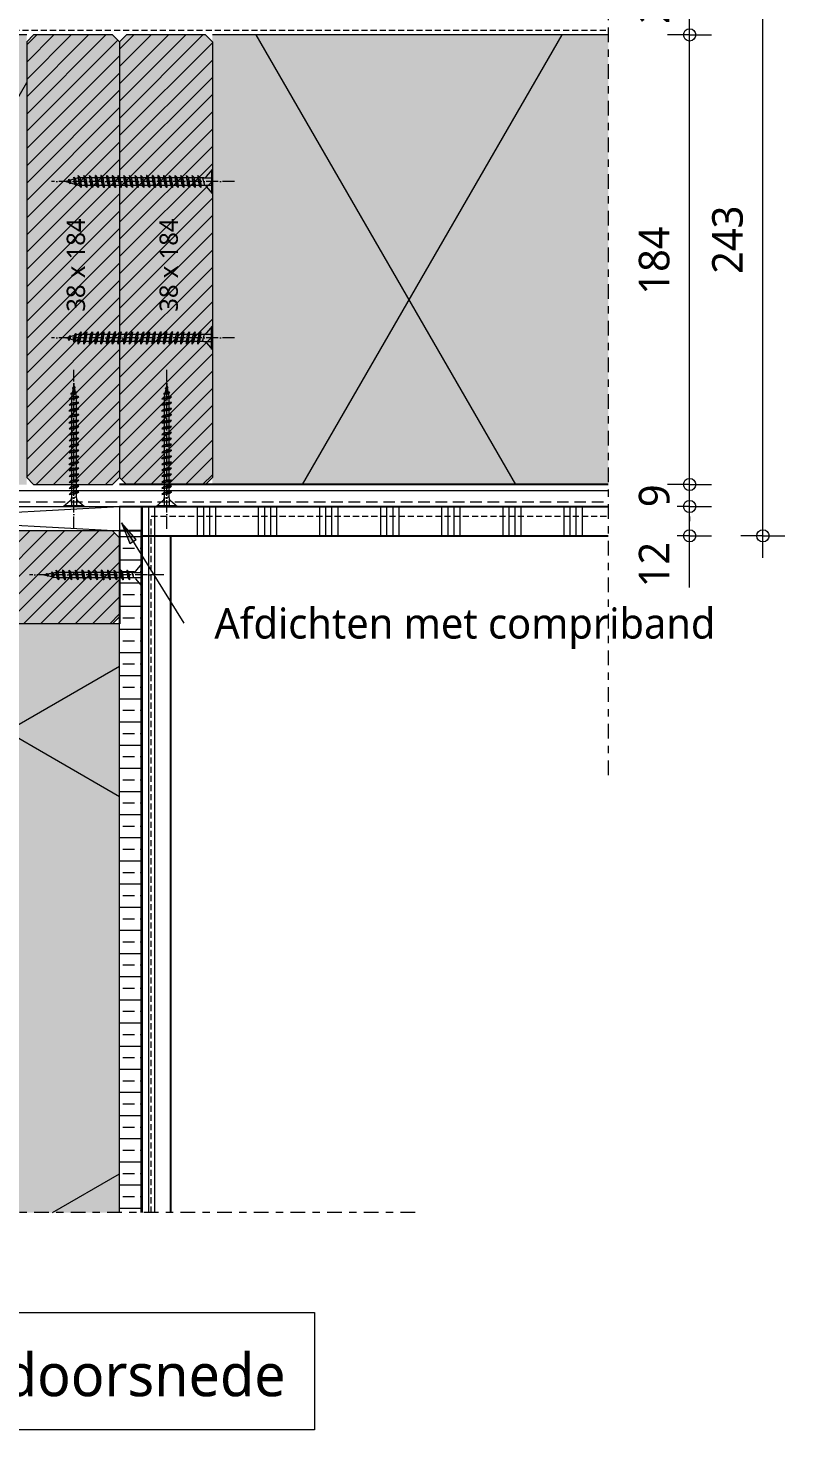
# Model space of a CAD drawing. Header units: millimetres. Extents: x 2927 to 18500, y -7154 to 6447.
# Drawn here: x 18191 to 18500, y -1901 to -1327 of the extents above; entities that cross this region are included whole.
import ezdxf

# ---------------------------------------------------------------- set-up
doc = ezdxf.new("R2010")
doc.units = ezdxf.units.MM
for name, pattern in [('MV_center', [15, 6, -3, 3, -3]), ('MV_hartlijn_staal', [6.6, 5, -0.8, 0, -0.8]), ('MV_hidden', [3.75, 2.5, -1.25])]:
    doc.linetypes.add(name, pattern=pattern)
for name, color, linetype, lineweight in [('A-ANNO-DIMS', 211, 'Continuous', 13), ('A-ANNO-DIMS-5', 211, 'Continuous', 13), ('A-ANNO-NOTE', 131, 'Continuous', 18), ('A-DETL', 90, 'Continuous', 13), ('A-DETL-GENF', 92, 'Continuous', 18), ('A-DETL-MEDM', 33, 'Continuous', 18), ('G-ANNO-TEXT', 231, 'Continuous', 13)]:
    doc.layers.add(name, color=color, linetype=linetype, lineweight=lineweight)
doc.styles.add('Segoe UI', font='segoeui.ttf', dxfattribs={"height": 7.5})
doc.styles.add('Segoe UI_3', font='segoeui.ttf', dxfattribs={"height": 12.5})
doc.styles.add('Segoe UI_4', font='segoeui.ttf', dxfattribs={"height": 17.5})
doc.dimstyles.new('2_5_mm', dxfattribs={"dimscale": 304.8, "dimtxt": 13.092049, "dimasz": 0.016404, "dimexe": 0.029528, "dimexo": 0.0625, "dimgap": 0.014764, "dimtad": 1, "dimdec": 0, "dimzin": 0, "dimdsep": 46, "dimtxsty": 'Segoe UI_3', "dimblk1": 'DOTBLANK', "dimblk2": 'DOTBLANK', "dimsah": 1, "dimcen": 0.09, "dimdle": 0.029528, "dimazin": 0, "dimtfac": 1, "dimtdec": 4, "dimtix": 1, "dimtmove": 0, "dimatfit": 3, "dimfxl": 0.029528, "dimfxlon": 1, "dimtvp": 1, "dimtfill": 1, "dimtolj": 1, "dimtzin": 0, "dimarcsym": 2})
doc.dimstyles.new('2_5_mm_2', dxfattribs={"dimscale": 304.8, "dimtxt": 13.092049, "dimasz": 0.016404, "dimexe": 0.029528, "dimexo": 0.0625, "dimgap": 0.014764, "dimtad": 1, "dimdec": 0, "dimzin": 0, "dimdsep": 46, "dimtxsty": 'Segoe UI_3', "dimblk1": 'DOTBLANK', "dimblk2": 'DOTBLANK', "dimsah": 1, "dimcen": 0.09, "dimdle": 0.029528, "dimazin": 0, "dimtfac": 1, "dimtdec": 4, "dimtix": 1, "dimtmove": 1, "dimatfit": 3, "dimfxl": 0.029528, "dimfxlon": 1, "dimtvp": 1, "dimtfill": 1, "dimtolj": 1, "dimtzin": 0, "dimarcsym": 2})
pattern_1 = [(90, (10, 0), (-25, 1e-15), []), (90, (12.5, 0), (-25, 1e-15), []), (90, (15, 0), (-25, 1e-15), []), (90, (17.5, 0), (-25, 1e-15), [])]
pattern_2 = [(60, (-2126.39, 181.76), (-155.885, 90), []), (120, (-2126.39, 181.76), (-155.885, -90), [])]
pattern_3 = [(0, (0, 0), (0, 9.476), []), (0, (0, 4.738), (0, 9.476), [4.738, -2.369])]

# ---------------------------------------------------------------- blocks, each defined once
blk = doc.blocks.new('42_isolatie - Type 1-V300-Details Domera')
at = {"layer": 'A-DETL-GENF'}
h = blk.add_hatch(color=256, dxfattribs=at)
h.paths.add_polyline_path([(355.28, 0.8), (355.28, 184.8), (193.28, 184.8), (193.28, 0.8), (344.63, 0.8)])
h.paths.add_polyline_path([(117.28, 0.8), (117.28, 184.8), (9.28, 184.8), (9.28, 0.8), (69.33, 0.8)])
at = {"layer": 'A-DETL-GENF', "lineweight": 13}
h = blk.add_hatch(dxfattribs=at)
h.set_pattern_fill('FP_24', color=256, style=0, pattern_type=2)
h.set_pattern_definition(pattern_2)
h.paths.add_polyline_path([(355.28, 0.8), (355.28, 184.8), (193.28, 184.8), (193.28, 0.8), (344.63, 0.8)])
h.paths.add_polyline_path([(117.28, 0.8), (117.28, 184.8), (9.28, 184.8), (9.28, 0.8), (69.33, 0.8)])
at = {"layer": 'A-DETL-GENF'}
for p, q in [((117.28, 184.8), (9.28, 184.8)), ((117.28, 184.8), (9.28, 184.8)), ((355.28, 184.8), (193.28, 184.8)), ((355.28, 184.8), (193.28, 184.8)), ((344.63, 0.8), (355.28, 0.8))]:
    blk.add_line(p, q, dxfattribs=at)
blk = doc.blocks.new('00 hout-rechthoekig - SLS 38x184-V301-Details Domera')
at = {"layer": 'A-DETL-GENF'}
blk.add_hatch(color=256, dxfattribs=at).paths.add_polyline_path([(98.05, -38), (181.17, -38), (184, -35.17), (184, -2.83), (181.17, 0), (2.83, 0), (0, -2.83), (0, -35.17), (2.83, -38)])
at = {"layer": 'A-DETL-MEDM', "lineweight": 13}
h = blk.add_hatch(dxfattribs=at)
h.set_pattern_fill('FP_358', color=256, style=0, pattern_type=2)
h.set_pattern_definition([(45, (-18044.093, 1532.764), (-3.5355339, 3.5355339), [])])
h.paths.add_polyline_path([(98.05, -38), (181.17, -38), (184, -35.17), (184, -2.83), (181.17, 0), (2.83, 0), (0, -2.83), (0, -35.17), (2.83, -38)])
at = {"layer": 'A-DETL-MEDM'}
for p, q in [((0, -2.83), (2.83, 0)), ((2.83, 0), (0, -2.83)), ((181.17, 0), (184, -2.83)), ((0, -2.83), (0, -35.17)), ((181.17, 0), (184, -2.83)), ((2.83, -38), (0, -35.17)), ((0, -35.17), (2.83, -38)), ((184, -35.17), (181.17, -38)), ((181.17, -38), (184, -35.17))]:
    blk.add_line(p, q, dxfattribs=at)
blk = doc.blocks.new('00 hout-rechthoekig - SLS 38x184-V303-Details Domera')
at = {"layer": 'A-DETL-GENF'}
blk.add_hatch(color=256, dxfattribs=at).paths.add_polyline_path([(184, -2.83), (181.17, 0), (2.83, 0), (0, -2.83), (0, -35.17), (2.83, -38), (181.17, -38), (184, -35.17)])
at = {"layer": 'A-DETL-MEDM', "lineweight": 13}
h = blk.add_hatch(dxfattribs=at)
h.set_pattern_fill('FP_360', color=256, style=0, pattern_type=2)
h.set_pattern_definition([(135, (-1329.764, -18266.093), (-3.5355339, -3.5355339), [])])
h.paths.add_polyline_path([(184, -2.83), (181.17, 0), (2.83, 0), (0, -2.83), (0, -35.17), (2.83, -38), (181.17, -38), (184, -35.17)])
at = {"layer": 'A-DETL-MEDM'}
for p, q in [((0, -2.83), (2.83, 0)), ((2.83, 0), (0, -2.83)), ((2.83, 0), (181.17, 0)), ((181.17, 0), (184, -2.83)), ((0, -2.83), (0, -35.17)), ((181.17, 0), (184, -2.83)), ((2.83, -38), (0, -35.17)), ((0, -35.17), (2.83, -38)), ((184, -35.17), (181.17, -38)), ((181.17, -38), (184, -35.17))]:
    blk.add_line(p, q, dxfattribs=at)
blk = doc.blocks.new('00 hout-rechthoekig - SLS 38x184-V304-Details Domera')
at = {"layer": 'A-DETL-GENF'}
blk.add_hatch(color=256, dxfattribs=at).paths.add_polyline_path([(184, -2.83), (181.17, 0), (2.83, 0), (0, -2.83), (0, -35.17), (2.83, -38), (181.17, -38), (184, -35.17)])
at = {"layer": 'A-DETL-MEDM', "lineweight": 13}
h = blk.add_hatch(dxfattribs=at)
h.set_pattern_fill('FP_361', color=256, style=0, pattern_type=2)
h.set_pattern_definition([(135, (-1329.764, -18228.093), (-3.5355339, -3.5355339), [])])
h.paths.add_polyline_path([(184, -2.83), (181.17, 0), (2.83, 0), (0, -2.83), (0, -35.17), (2.83, -38), (181.17, -38), (184, -35.17)])
at = {"layer": 'A-DETL-MEDM'}
for p, q in [((0, -2.83), (2.83, 0)), ((2.83, 0), (0, -2.83)), ((2.83, 0), (181.17, 0)), ((181.17, 0), (184, -2.83)), ((0, -2.83), (0, -35.17)), ((181.17, 0), (184, -2.83)), ((184, -35.17), (184, -2.83)), ((2.83, -38), (0, -35.17)), ((0, -35.17), (2.83, -38)), ((2.83, -38), (181.17, -38)), ((184, -35.17), (181.17, -38)), ((181.17, -38), (184, -35.17))]:
    blk.add_line(p, q, dxfattribs=at)
blk = doc.blocks.new('42_isolatie - Type 1-4084860-Details Domera')
at = {"layer": 'A-DETL-GENF'}
blk.add_hatch(color=256, dxfattribs=at).paths.add_polyline_path([(241.28, 132.93), (241.28, 184.8), (0.28, 184.8), (0.28, 0.8), (241.28, 0.8)])
at = {"layer": 'A-DETL-GENF', "lineweight": 13}
h = blk.add_hatch(dxfattribs=at)
h.set_pattern_fill('FP_24', color=256, style=0, pattern_type=2)
h.set_pattern_definition(pattern_2)
h.paths.add_polyline_path([(241.28, 132.93), (241.28, 184.8), (0.28, 184.8), (0.28, 0.8), (241.28, 0.8)])
at = {"layer": 'A-DETL-GENF'}
for p, q in [((241.28, 184.8), (0.28, 184.8)), ((0.28, 184.8), (0.28, 0.8)), ((241.28, 184.8), (0.28, 184.8)), ((0.28, 184.8), (0.28, 0.8)), ((0.28, 0.8), (241.28, 0.8)), ((0.28, 0.8), (241.28, 0.8))]:
    blk.add_line(p, q, dxfattribs=at)
blk = doc.blocks.new('28 schroeven 2D - Verzonken schroef 4_0x50mm-3291589-Details Domera')
at = {"layer": 'A-DETL-GENF', "linetype": 'MV_hartlijn_staal', "lineweight": 13}
blk.add_line((0, 9.1), (0, -55.9), dxfattribs=at)
at = {"layer": 'A-DETL-GENF', "lineweight": 5}
for p, q in [((-4.4, 0), (4.4, 0)), ((-1.54, -2.4), (-4.4, 0)), ((4.4, 0), (1.54, -2.4)), ((-4.04, -0.3), (4.04, -0.3)), ((2, -4.97), (-2, -5.9)), ((-2, -5.9), (-1.25, -5.26)), ((-1, -4), (1.03, -3.26)), ((-1, -3.55), (-1, -45)), ((1, -45), (1, -3.55)), ((1.25, -5.61), (2, -4.97)), ((2, -7.41), (-2, -8.34)), ((-2, -8.34), (-1.25, -7.7)), ((2, -9.84), (-2, -10.77)), ((-2, -10.77), (-1.25, -10.13)), ((1.25, -8.05), (2, -7.41)), ((1.25, -10.48), (2, -9.84)), ((2, -12.28), (-2, -13.21)), ((-2, -13.21), (-1.25, -12.57)), ((2, -14.72), (-2, -15.65)), ((-2, -15.65), (-1.25, -15.01)), ((2, -17.15), (-2, -18.09)), ((1.25, -12.92), (2, -12.28)), ((1.25, -15.36), (2, -14.72)), ((1.25, -17.79), (2, -17.15)), ((-2, -18.09), (-1.25, -17.45)), ((2, -19.59), (-2, -20.52)), ((-2, -20.52), (-1.25, -19.88)), ((2, -22.03), (-2, -22.96)), ((-2, -22.96), (-1.25, -22.32)), ((1.25, -20.23), (2, -19.59)), ((1.25, -22.67), (2, -22.03)), ((2, -24.47), (-2, -25.4)), ((-2, -25.4), (-1.25, -24.76)), ((2, -26.9), (-2, -27.83)), ((-2, -27.83), (-1.25, -27.19)), ((1.25, -25.11), (2, -24.47)), ((1.25, -27.54), (2, -26.9)), ((2, -29.34), (-2, -30.27)), ((-2, -30.27), (-1.25, -29.63)), ((2, -31.78), (-2, -32.71)), ((-2, -32.71), (-1.25, -32.07)), ((2, -34.21), (-2, -35.15)), ((1.25, -29.98), (2, -29.34)), ((1.25, -32.42), (2, -31.78)), ((1.25, -34.85), (2, -34.21)), ((-2, -35.15), (-1.25, -34.51)), ((2, -36.65), (-2, -37.58)), ((-2, -37.58), (-1.25, -36.94)), ((2, -39.09), (-2, -40.02)), ((-2, -40.02), (-1.25, -39.38)), ((1.25, -37.29), (2, -36.65)), ((1.25, -39.73), (2, -39.09)), ((2, -41.53), (-2, -42.46)), ((-2, -42.46), (-1.25, -41.82)), ((2, -43.96), (-2, -44.89)), ((-2, -44.89), (-1.25, -44.25)), ((-1, -45), (0, -50)), ((0, -50), (1, -45)), ((1.25, -42.17), (2, -41.53)), ((1.25, -44.6), (2, -43.96)), ((-1.26, -46.66), (-0.51, -46.02)), ((1.26, -46.07), (-1.26, -46.66)), ((-0.52, -48.71), (0.23, -48.07)), ((0.52, -48.47), (-0.52, -48.71)), ((-0.23, -49.11), (0.52, -48.47)), ((0.51, -46.71), (1.26, -46.07))]:
    blk.add_line(p, q, dxfattribs=at)
at = {"layer": 'A-DETL-GENF'}
for p, q in [((-1, -3.55), (-1, 0)), ((1, -3.55), (1, 0))]:
    blk.add_line(p, q, dxfattribs=at)
at = {"layer": 'A-DETL-GENF', "lineweight": 5}
for centre, start, end in [((-2.5, -3.55), 360, 50), ((2.5, -3.55), 130, 180)]:
    blk.add_arc(centre, 1.5, start, end, dxfattribs=at)
for points in [[(-2, -5.9), (-1.5, -6.14), (1.25, -5.61)], [(-1.25, -5.26), (1.8, -4.75), (2, -4.97)], [(-2, -8.34), (-1.5, -8.58), (1.25, -8.05)], [(-2, -10.77), (-1.5, -11.01), (1.25, -10.48)], [(-1.25, -7.7), (1.8, -7.19), (2, -7.41)], [(-1.25, -10.13), (1.8, -9.62), (2, -9.84)], [(-2, -13.21), (-1.5, -13.45), (1.25, -12.92)], [(-2, -15.65), (-1.5, -15.89), (1.25, -15.36)], [(-1.25, -12.57), (1.8, -12.06), (2, -12.28)], [(-1.25, -15.01), (1.8, -14.5), (2, -14.72)], [(-1.25, -17.45), (1.8, -16.94), (2, -17.15)], [(-2, -18.09), (-1.5, -18.33), (1.25, -17.79)], [(-2, -20.52), (-1.5, -20.76), (1.25, -20.23)], [(-2, -22.96), (-1.5, -23.2), (1.25, -22.67)], [(-1.25, -19.88), (1.8, -19.37), (2, -19.59)], [(-1.25, -22.32), (1.8, -21.81), (2, -22.03)], [(-2, -25.4), (-1.5, -25.64), (1.25, -25.11)], [(-2, -27.83), (-1.5, -28.07), (1.25, -27.54)], [(-1.25, -24.76), (1.8, -24.25), (2, -24.47)], [(-1.25, -27.19), (1.8, -26.68), (2, -26.9)], [(-2, -30.27), (-1.5, -30.51), (1.25, -29.98)], [(-2, -32.71), (-1.5, -32.95), (1.25, -32.42)], [(-1.25, -29.63), (1.8, -29.12), (2, -29.34)], [(-1.25, -32.07), (1.8, -31.56), (2, -31.78)], [(-1.25, -34.51), (1.8, -34), (2, -34.21)], [(-2, -35.15), (-1.5, -35.39), (1.25, -34.85)], [(-2, -37.58), (-1.5, -37.82), (1.25, -37.29)], [(-2, -40.02), (-1.5, -40.26), (1.25, -39.73)], [(-1.25, -36.94), (1.8, -36.43), (2, -36.65)], [(-1.25, -39.38), (1.8, -38.87), (2, -39.09)], [(-2, -42.46), (-1.5, -42.7), (1.25, -42.17)], [(-2, -44.89), (-1.5, -45.13), (1.25, -44.6)], [(-1.25, -41.82), (1.8, -41.31), (2, -41.53)], [(-1.25, -44.25), (1.8, -43.74), (2, -43.96)], [(-1.26, -46.66), (-1, -46.82), (0.51, -46.71)], [(-0.52, -48.71), (-0.51, -48.79), (-0.23, -49.11)], [(-0.51, -46.02), (1.16, -45.94), (1.26, -46.07)], [(0.23, -48.07), (0.53, -48.42), (0.52, -48.47)]]:
    blk.add_open_spline(points, degree=2, dxfattribs=at)
blk = doc.blocks.new('28 schroeven 2D - Verzonken schroef 4_0x40mm-3245472-Details Domera')
at = {"layer": 'A-DETL-GENF', "linetype": 'MV_hartlijn_staal', "lineweight": 13}
blk.add_line((0, 9.1), (0, -45.9), dxfattribs=at)
at = {"layer": 'A-DETL-GENF', "lineweight": 5}
for p, q in [((-4.4, 0), (4.4, 0)), ((-1.54, -2.4), (-4.4, 0)), ((4.4, 0), (1.54, -2.4)), ((-4.04, -0.3), (4.04, -0.3)), ((2, -4.97), (-2, -5.9)), ((-2, -5.9), (-1.25, -5.26)), ((-1, -4), (1.03, -3.26)), ((-1, -3.55), (-1, -35)), ((1, -35), (1, -3.55)), ((1.25, -5.61), (2, -4.97)), ((2, -7.6), (-2, -8.54)), ((-2, -8.54), (-1.25, -7.9)), ((2, -10.24), (-2, -11.17)), ((-2, -11.17), (-1.25, -10.53)), ((1.25, -8.24), (2, -7.6)), ((1.25, -10.88), (2, -10.24)), ((2, -12.88), (-2, -13.81)), ((-2, -13.81), (-1.25, -13.17)), ((2, -15.51), (-2, -16.44)), ((-2, -16.44), (-1.25, -15.8)), ((1.25, -13.52), (2, -12.88)), ((1.25, -16.15), (2, -15.51)), ((2, -18.15), (-2, -19.08)), ((-2, -19.08), (-1.25, -18.44)), ((2, -20.78), (-2, -21.71)), ((-2, -21.71), (-1.25, -21.07)), ((1.25, -18.79), (2, -18.15)), ((1.25, -21.42), (2, -20.78)), ((2, -23.42), (-2, -24.35)), ((-2, -24.35), (-1.25, -23.71)), ((2, -26.06), (-2, -26.99)), ((-2, -26.99), (-1.25, -26.35)), ((1.25, -24.06), (2, -23.42)), ((1.25, -26.7), (2, -26.06)), ((2, -28.69), (-2, -29.62)), ((-2, -29.62), (-1.25, -28.98)), ((2, -31.33), (-2, -32.26)), ((-2, -32.26), (-1.25, -31.62)), ((2, -33.96), (-2, -34.89)), ((-2, -34.89), (-1.25, -34.25)), ((1.25, -29.33), (2, -28.69)), ((1.25, -31.97), (2, -31.33)), ((1.25, -34.6), (2, -33.96)), ((-1.26, -36.66), (-0.51, -36.02)), ((1.26, -36.07), (-1.26, -36.66)), ((-1, -35), (0, -40)), ((-0.52, -38.71), (0.23, -38.07)), ((0.52, -38.47), (-0.52, -38.71)), ((-0.23, -39.11), (0.52, -38.47)), ((0, -40), (1, -35)), ((0.51, -36.71), (1.26, -36.07))]:
    blk.add_line(p, q, dxfattribs=at)
at = {"layer": 'A-DETL-GENF'}
for p, q in [((-1, -3.55), (-1, 0)), ((1, -3.55), (1, 0))]:
    blk.add_line(p, q, dxfattribs=at)
at = {"layer": 'A-DETL-GENF', "lineweight": 5}
for centre, start, end in [((-2.5, -3.55), 360, 50), ((2.5, -3.55), 130, 180)]:
    blk.add_arc(centre, 1.5, start, end, dxfattribs=at)
for points in [[(-2, -5.9), (-1.5, -6.14), (1.25, -5.61)], [(-1.25, -5.26), (1.8, -4.75), (2, -4.97)], [(-2, -8.54), (-1.5, -8.78), (1.25, -8.24)], [(-2, -11.17), (-1.5, -11.41), (1.25, -10.88)], [(-1.25, -7.9), (1.8, -7.39), (2, -7.6)], [(-1.25, -10.53), (1.8, -10.02), (2, -10.24)], [(-2, -13.81), (-1.5, -14.05), (1.25, -13.52)], [(-2, -16.44), (-1.5, -16.68), (1.25, -16.15)], [(-1.25, -13.17), (1.8, -12.66), (2, -12.88)], [(-1.25, -15.8), (1.8, -15.29), (2, -15.51)], [(-2, -19.08), (-1.5, -19.32), (1.25, -18.79)], [(-2, -21.71), (-1.5, -21.96), (1.25, -21.42)], [(-1.25, -18.44), (1.8, -17.93), (2, -18.15)], [(-1.25, -21.07), (1.8, -20.57), (2, -20.78)], [(-2, -24.35), (-1.5, -24.59), (1.25, -24.06)], [(-2, -26.99), (-1.5, -27.23), (1.25, -26.7)], [(-1.25, -23.71), (1.8, -23.2), (2, -23.42)], [(-1.25, -26.35), (1.8, -25.84), (2, -26.06)], [(-1.25, -28.98), (1.8, -28.47), (2, -28.69)], [(-2, -29.62), (-1.5, -29.86), (1.25, -29.33)], [(-2, -32.26), (-1.5, -32.5), (1.25, -31.97)], [(-1.25, -31.62), (1.8, -31.11), (2, -31.33)], [(-1.25, -34.25), (1.8, -33.74), (2, -33.96)], [(-2, -34.89), (-1.5, -35.13), (1.25, -34.6)], [(-1.26, -36.66), (-1, -36.82), (0.51, -36.71)], [(-0.52, -38.71), (-0.51, -38.79), (-0.23, -39.11)], [(-0.51, -36.02), (1.16, -35.94), (1.26, -36.07)], [(0.23, -38.07), (0.53, -38.42), (0.52, -38.47)]]:
    blk.add_open_spline(points, degree=2, dxfattribs=at)
blk = doc.blocks.new('28 schroeven 2D - Verzonken schroef 5_0x60mm-3245535-Details Domera')
at = {"layer": 'A-DETL-GENF', "linetype": 'MV_hartlijn_staal', "lineweight": 13}
blk.add_line((0, 9.1), (0, -65.9), dxfattribs=at)
at = {"layer": 'A-DETL-GENF', "lineweight": 5}
for p, q in [((-4.9, 0), (4.9, 0)), ((-2.04, -2.4), (-4.9, 0)), ((4.9, 0), (2.04, -2.4)), ((-4.54, -0.3), (4.54, -0.3)), ((2.5, -4.74), (-2.5, -5.9)), ((-2.5, -5.9), (-1.75, -5.26)), ((-1.5, -4), (1.53, -3.26)), ((-1.5, -3.55), (-1.5, -55)), ((1.5, -55), (1.5, -3.55)), ((1.75, -5.38), (2.5, -4.74)), ((2.5, -7.07), (-2.5, -8.23)), ((-2.5, -8.23), (-1.75, -7.59)), ((2.5, -9.4), (-2.5, -10.57)), ((-2.5, -10.57), (-1.75, -9.93)), ((1.75, -7.71), (2.5, -7.07)), ((1.75, -10.04), (2.5, -9.4)), ((2.5, -11.73), (-2.5, -12.9)), ((-2.5, -12.9), (-1.75, -12.26)), ((2.5, -14.07), (-2.5, -15.23)), ((-2.5, -15.23), (-1.75, -14.59)), ((2.5, -16.4), (-2.5, -17.56)), ((-2.5, -17.56), (-1.75, -16.92)), ((1.75, -12.37), (2.5, -11.73)), ((1.75, -14.71), (2.5, -14.07)), ((1.75, -17.04), (2.5, -16.4)), ((2.5, -18.73), (-2.5, -19.9)), ((-2.5, -19.9), (-1.75, -19.26)), ((2.5, -21.07), (-2.5, -22.23)), ((-2.5, -22.23), (-1.75, -21.59)), ((1.75, -19.37), (2.5, -18.73)), ((1.75, -21.71), (2.5, -21.07)), ((2.5, -23.4), (-2.5, -24.56)), ((-2.5, -24.56), (-1.75, -23.92)), ((2.5, -25.73), (-2.5, -26.9)), ((-2.5, -26.9), (-1.75, -26.26)), ((2.5, -28.07), (-2.5, -29.23)), ((-2.5, -29.23), (-1.75, -28.59)), ((1.75, -24.04), (2.5, -23.4)), ((1.75, -26.37), (2.5, -25.73)), ((1.75, -28.71), (2.5, -28.07)), ((2.5, -30.4), (-2.5, -31.56)), ((-2.5, -31.56), (-1.75, -30.92)), ((2.5, -32.73), (-2.5, -33.9)), ((-2.5, -33.9), (-1.75, -33.26)), ((1.75, -31.04), (2.5, -30.4)), ((1.75, -33.37), (2.5, -32.73)), ((2.5, -35.07), (-2.5, -36.23)), ((-2.5, -36.23), (-1.75, -35.59)), ((2.5, -37.4), (-2.5, -38.56)), ((-2.5, -38.56), (-1.75, -37.92)), ((2.5, -39.73), (-2.5, -40.9)), ((1.75, -35.71), (2.5, -35.07)), ((1.75, -38.04), (2.5, -37.4)), ((1.75, -40.37), (2.5, -39.73)), ((-2.5, -40.9), (-1.75, -40.26)), ((2.5, -42.06), (-2.5, -43.23)), ((-2.5, -43.23), (-1.75, -42.59)), ((2.5, -44.4), (-2.5, -45.56)), ((-2.5, -45.56), (-1.75, -44.92)), ((1.75, -42.7), (2.5, -42.06)), ((1.75, -45.04), (2.5, -44.4)), ((2.5, -46.73), (-2.5, -47.89)), ((-2.5, -47.89), (-1.75, -47.25)), ((2.5, -49.06), (-2.5, -50.23)), ((-2.5, -50.23), (-1.75, -49.59)), ((2.5, -51.4), (-2.5, -52.56)), ((1.75, -47.37), (2.5, -46.73)), ((1.75, -49.7), (2.5, -49.06)), ((1.75, -52.04), (2.5, -51.4)), ((-2.5, -52.56), (-1.75, -51.92)), ((2.5, -53.73), (-2.5, -54.89)), ((-2.5, -54.89), (-1.75, -54.25)), ((1.76, -55.84), (-1.76, -56.66)), ((-1.76, -56.66), (-1.01, -56.02)), ((-1.5, -55), (0, -60)), ((0, -60), (1.5, -55)), ((1.01, -56.48), (1.76, -55.84)), ((1.75, -54.37), (2.5, -53.73)), ((-1.02, -58.71), (-0.27, -58.07)), ((1.02, -58.23), (-1.02, -58.71)), ((0.27, -58.87), (1.02, -58.23))]:
    blk.add_line(p, q, dxfattribs=at)
at = {"layer": 'A-DETL-GENF'}
for p, q in [((-1.5, -3.55), (-1.5, 0)), ((1.5, -3.55), (1.5, 0))]:
    blk.add_line(p, q, dxfattribs=at)
at = {"layer": 'A-DETL-GENF', "lineweight": 5}
for centre, start, end in [((-3, -3.55), 360, 50), ((3, -3.55), 130, 180)]:
    blk.add_arc(centre, 1.5, start, end, dxfattribs=at)
for points in [[(-2.5, -5.9), (-1.83, -6.19), (1.75, -5.38)], [(-1.75, -5.26), (2.23, -4.46), (2.5, -4.74)], [(-2.5, -8.23), (-1.83, -8.53), (1.75, -7.71)], [(-2.5, -10.57), (-1.83, -10.86), (1.75, -10.04)], [(-1.75, -7.59), (2.23, -6.79), (2.5, -7.07)], [(-1.75, -9.93), (2.23, -9.12), (2.5, -9.4)], [(-2.5, -12.9), (-1.83, -13.19), (1.75, -12.37)], [(-2.5, -15.23), (-1.83, -15.53), (1.75, -14.71)], [(-2.5, -17.56), (-1.83, -17.86), (1.75, -17.04)], [(-1.75, -12.26), (2.23, -11.46), (2.5, -11.73)], [(-1.75, -14.59), (2.23, -13.79), (2.5, -14.07)], [(-1.75, -16.92), (2.23, -16.12), (2.5, -16.4)], [(-2.5, -19.9), (-1.83, -20.19), (1.75, -19.37)], [(-2.5, -22.23), (-1.83, -22.52), (1.75, -21.71)], [(-1.75, -19.26), (2.23, -18.46), (2.5, -18.73)], [(-1.75, -21.59), (2.23, -20.79), (2.5, -21.07)], [(-2.5, -24.56), (-1.83, -24.86), (1.75, -24.04)], [(-2.5, -26.9), (-1.83, -27.19), (1.75, -26.37)], [(-1.75, -23.92), (2.23, -23.12), (2.5, -23.4)], [(-1.75, -26.26), (2.23, -25.46), (2.5, -25.73)], [(-1.75, -28.59), (2.23, -27.79), (2.5, -28.07)], [(-2.5, -29.23), (-1.83, -29.52), (1.75, -28.71)], [(-2.5, -31.56), (-1.83, -31.86), (1.75, -31.04)], [(-2.5, -33.9), (-1.83, -34.19), (1.75, -33.37)], [(-1.75, -30.92), (2.23, -30.12), (2.5, -30.4)], [(-1.75, -33.26), (2.23, -32.46), (2.5, -32.73)], [(-2.5, -36.23), (-1.83, -36.52), (1.75, -35.71)], [(-2.5, -38.56), (-1.83, -38.86), (1.75, -38.04)], [(-1.75, -35.59), (2.23, -34.79), (2.5, -35.07)], [(-1.75, -37.92), (2.23, -37.12), (2.5, -37.4)], [(-1.75, -40.26), (2.23, -39.45), (2.5, -39.73)], [(-2.5, -40.9), (-1.83, -41.19), (1.75, -40.37)], [(-2.5, -43.23), (-1.83, -43.52), (1.75, -42.7)], [(-2.5, -45.56), (-1.83, -45.86), (1.75, -45.04)], [(-1.75, -42.59), (2.23, -41.79), (2.5, -42.06)], [(-1.75, -44.92), (2.23, -44.12), (2.5, -44.4)], [(-2.5, -47.89), (-1.83, -48.19), (1.75, -47.37)], [(-2.5, -50.23), (-1.83, -50.52), (1.75, -49.7)], [(-1.75, -47.25), (2.23, -46.45), (2.5, -46.73)], [(-1.75, -49.59), (2.23, -48.79), (2.5, -49.06)], [(-1.75, -51.92), (2.23, -51.12), (2.5, -51.4)], [(-2.5, -52.56), (-1.83, -52.85), (1.75, -52.04)], [(-2.5, -54.89), (-1.83, -55.19), (1.75, -54.37)], [(-1.76, -56.66), (-1.34, -56.87), (1.01, -56.48)], [(-1.75, -54.25), (2.23, -53.45), (2.5, -53.73)], [(-1.01, -56.02), (1.59, -55.65), (1.76, -55.84)], [(-1.02, -58.71), (-0.85, -58.85), (0.27, -58.87)], [(-0.27, -58.07), (0.96, -58.13), (1.02, -58.23)]]:
    blk.add_open_spline(points, degree=2, dxfattribs=at)
blk = doc.blocks.new('28 schroeven 2D - Verzonken schroef 5_0x60mm-4443197-Details Domera')
at = {"layer": 'A-DETL-GENF', "linetype": 'MV_hartlijn_staal', "lineweight": 13}
blk.add_line((0, -9.1), (0, 65.9), dxfattribs=at)
at = {"layer": 'A-DETL-GENF', "lineweight": 5}
for p, q in [((-1.5, 55), (0, 60)), ((-1.02, 58.71), (-0.27, 58.07)), ((1.02, 58.23), (-1.02, 58.71)), ((0, 60), (1.5, 55)), ((0.27, 58.87), (1.02, 58.23)), ((-2.5, 54.89), (-1.75, 54.25)), ((2.5, 53.73), (-2.5, 54.89)), ((-2.5, 52.56), (-1.75, 51.92)), ((2.5, 51.4), (-2.5, 52.56)), ((-1.76, 56.66), (-1.01, 56.02)), ((1.76, 55.84), (-1.76, 56.66)), ((-1.5, 3.55), (-1.5, 55)), ((1.01, 56.48), (1.76, 55.84)), ((1.5, 55), (1.5, 3.55)), ((1.75, 54.37), (2.5, 53.73)), ((1.75, 52.04), (2.5, 51.4)), ((-2.5, 50.23), (-1.75, 49.59)), ((2.5, 49.06), (-2.5, 50.23)), ((-2.5, 47.89), (-1.75, 47.25)), ((2.5, 46.73), (-2.5, 47.89)), ((1.75, 49.7), (2.5, 49.06)), ((1.75, 47.37), (2.5, 46.73)), ((-2.5, 45.56), (-1.75, 44.92)), ((2.5, 44.4), (-2.5, 45.56)), ((-2.5, 43.23), (-1.75, 42.59)), ((2.5, 42.06), (-2.5, 43.23)), ((-2.5, 40.9), (-1.75, 40.26)), ((2.5, 39.73), (-2.5, 40.9)), ((1.75, 45.04), (2.5, 44.4)), ((1.75, 42.7), (2.5, 42.06)), ((1.75, 40.37), (2.5, 39.73)), ((-2.5, 38.56), (-1.75, 37.92)), ((2.5, 37.4), (-2.5, 38.56)), ((-2.5, 36.23), (-1.75, 35.59)), ((2.5, 35.07), (-2.5, 36.23)), ((1.75, 38.04), (2.5, 37.4)), ((1.75, 35.71), (2.5, 35.07)), ((-2.5, 33.9), (-1.75, 33.26)), ((2.5, 32.73), (-2.5, 33.9)), ((-2.5, 31.56), (-1.75, 30.92)), ((2.5, 30.4), (-2.5, 31.56)), ((-2.5, 29.23), (-1.75, 28.59)), ((2.5, 28.07), (-2.5, 29.23)), ((1.75, 33.37), (2.5, 32.73)), ((1.75, 31.04), (2.5, 30.4)), ((1.75, 28.71), (2.5, 28.07)), ((-2.5, 26.9), (-1.75, 26.26)), ((2.5, 25.73), (-2.5, 26.9)), ((-2.5, 24.56), (-1.75, 23.92)), ((2.5, 23.4), (-2.5, 24.56)), ((1.75, 26.37), (2.5, 25.73)), ((1.75, 24.04), (2.5, 23.4)), ((-2.5, 22.23), (-1.75, 21.59)), ((2.5, 21.07), (-2.5, 22.23)), ((-2.5, 19.9), (-1.75, 19.26)), ((2.5, 18.73), (-2.5, 19.9)), ((-2.5, 17.56), (-1.75, 16.92)), ((2.5, 16.4), (-2.5, 17.56)), ((1.75, 21.71), (2.5, 21.07)), ((1.75, 19.37), (2.5, 18.73)), ((-2.5, 15.23), (-1.75, 14.59)), ((2.5, 14.07), (-2.5, 15.23)), ((-2.5, 12.9), (-1.75, 12.26)), ((2.5, 11.73), (-2.5, 12.9)), ((1.75, 17.04), (2.5, 16.4)), ((1.75, 14.71), (2.5, 14.07)), ((1.75, 12.37), (2.5, 11.73)), ((-2.5, 10.57), (-1.75, 9.93)), ((2.5, 9.4), (-2.5, 10.57)), ((-2.5, 8.23), (-1.75, 7.59)), ((2.5, 7.07), (-2.5, 8.23)), ((-2.5, 5.9), (-1.75, 5.26)), ((2.5, 4.74), (-2.5, 5.9)), ((1.75, 10.04), (2.5, 9.4)), ((1.75, 7.71), (2.5, 7.07)), ((-2.04, 2.4), (-4.9, 0)), ((-4.9, 0), (4.9, 0)), ((-4.54, 0.3), (4.54, 0.3)), ((-1.5, 4), (1.53, 3.26)), ((1.75, 5.38), (2.5, 4.74)), ((4.9, 0), (2.04, 2.4))]:
    blk.add_line(p, q, dxfattribs=at)
at = {"layer": 'A-DETL-GENF'}
for p, q in [((-1.5, 3.55), (-1.5, 0)), ((1.5, 3.55), (1.5, 0))]:
    blk.add_line(p, q, dxfattribs=at)
at = {"layer": 'A-DETL-GENF', "lineweight": 5}
for centre, start, end in [((-3, 3.55), 310, 0), ((3, 3.55), 180, 230)]:
    blk.add_arc(centre, 1.5, start, end, dxfattribs=at)
for points in [[(-1.02, 58.71), (-0.85, 58.85), (0.27, 58.87)], [(-0.27, 58.07), (0.96, 58.13), (1.02, 58.23)], [(-2.5, 54.89), (-1.83, 55.19), (1.75, 54.37)], [(-2.5, 52.56), (-1.83, 52.85), (1.75, 52.04)], [(-1.76, 56.66), (-1.34, 56.87), (1.01, 56.48)], [(-1.75, 54.25), (2.23, 53.45), (2.5, 53.73)], [(-1.75, 51.92), (2.23, 51.12), (2.5, 51.4)], [(-1.01, 56.02), (1.59, 55.65), (1.76, 55.84)], [(-2.5, 50.23), (-1.83, 50.52), (1.75, 49.7)], [(-2.5, 47.89), (-1.83, 48.19), (1.75, 47.37)], [(-1.75, 49.59), (2.23, 48.79), (2.5, 49.06)], [(-1.75, 47.25), (2.23, 46.45), (2.5, 46.73)], [(-2.5, 45.56), (-1.83, 45.86), (1.75, 45.04)], [(-2.5, 43.23), (-1.83, 43.52), (1.75, 42.7)], [(-2.5, 40.9), (-1.83, 41.19), (1.75, 40.37)], [(-1.75, 44.92), (2.23, 44.12), (2.5, 44.4)], [(-1.75, 42.59), (2.23, 41.79), (2.5, 42.06)], [(-1.75, 40.26), (2.23, 39.45), (2.5, 39.73)], [(-2.5, 38.56), (-1.83, 38.86), (1.75, 38.04)], [(-2.5, 36.23), (-1.83, 36.52), (1.75, 35.71)], [(-1.75, 37.92), (2.23, 37.12), (2.5, 37.4)], [(-1.75, 35.59), (2.23, 34.79), (2.5, 35.07)], [(-2.5, 33.9), (-1.83, 34.19), (1.75, 33.37)], [(-2.5, 31.56), (-1.83, 31.86), (1.75, 31.04)], [(-2.5, 29.23), (-1.83, 29.52), (1.75, 28.71)], [(-1.75, 33.26), (2.23, 32.46), (2.5, 32.73)], [(-1.75, 30.92), (2.23, 30.12), (2.5, 30.4)], [(-2.5, 26.9), (-1.83, 27.19), (1.75, 26.37)], [(-2.5, 24.56), (-1.83, 24.86), (1.75, 24.04)], [(-1.75, 28.59), (2.23, 27.79), (2.5, 28.07)], [(-1.75, 26.26), (2.23, 25.46), (2.5, 25.73)], [(-1.75, 23.92), (2.23, 23.12), (2.5, 23.4)], [(-2.5, 22.23), (-1.83, 22.52), (1.75, 21.71)], [(-2.5, 19.9), (-1.83, 20.19), (1.75, 19.37)], [(-2.5, 17.56), (-1.83, 17.86), (1.75, 17.04)], [(-1.75, 21.59), (2.23, 20.79), (2.5, 21.07)], [(-1.75, 19.26), (2.23, 18.46), (2.5, 18.73)], [(-2.5, 15.23), (-1.83, 15.53), (1.75, 14.71)], [(-2.5, 12.9), (-1.83, 13.19), (1.75, 12.37)], [(-1.75, 16.92), (2.23, 16.12), (2.5, 16.4)], [(-1.75, 14.59), (2.23, 13.79), (2.5, 14.07)], [(-1.75, 12.26), (2.23, 11.46), (2.5, 11.73)], [(-2.5, 10.57), (-1.83, 10.86), (1.75, 10.04)], [(-2.5, 8.23), (-1.83, 8.53), (1.75, 7.71)], [(-2.5, 5.9), (-1.83, 6.19), (1.75, 5.38)], [(-1.75, 9.93), (2.23, 9.12), (2.5, 9.4)], [(-1.75, 7.59), (2.23, 6.79), (2.5, 7.07)], [(-1.75, 5.26), (2.23, 4.46), (2.5, 4.74)]]:
    blk.add_open_spline(points, degree=2, dxfattribs=at)
blk = doc.blocks.new('31 celband - Type 1-4570822-Details Domera')
at = {"layer": 'A-DETL-GENF', "lineweight": 13}
for p, q in [((-712.62, 10), (-528.61, 10)), ((-712.62, 0), (-712.62, 10)), ((-712.62, 10), (-528.61, 0)), ((-712.62, 0), (-528.61, 10)), ((-528.61, 10), (-528.61, 0)), ((-528.61, 0), (-712.62, 0))]:
    blk.add_line(p, q, dxfattribs=at)
blk = doc.blocks.new('NLRS_00_DI_maskeer - Type 1-4235198-Details Domera')
at = {"layer": 'A-DETL-GENF', "linetype": 'MV_center'}
blk.add_line((-100, 0), (343, 0), dxfattribs=at)
blk = doc.blocks.new('NLRS_00_DI_maskeer - Type 1-4235199-Details Domera')
at = {"layer": 'A-DETL-GENF', "linetype": 'MV_center'}
blk.add_line((-100, 0), (343.5, 0), dxfattribs=at)
blk = doc.blocks.new('DIMBLOCK413-Details Domera')
at = {"layer": 'A-ANNO-DIMS-5'}
for p, q in [((18461.4, -1522.76), (18452.4, -1522.76)), ((18461.4, -1543.76), (18461.4, -1522.76)), ((18461.4, -1522.76), (18470.4, -1522.76)), ((18461.4, -1526.81), (18461.4, -1528.76)), ((18461.4, -1555.85), (18461.4, -1526.81)), ((18461.4, -1534.76), (18452.4, -1534.76)), ((18461.4, -1534.76), (18470.4, -1534.76))]:
    blk.add_line(p, q, dxfattribs=at)
for centre in [(18461.4, -1522.76), (18461.4, -1534.76)]:
    blk.add_circle(centre, 2.5, dxfattribs=at)
at = {"layer": 'A-ANNO-DIMS-5', "color": 0, "insert": (18440.6, -1555.85), "char_height": 12.5, "width": 22.8516, "attachment_point": 1, "rotation": 90, "line_spacing_factor": 1.142579, "style": 'Segoe UI_3', "bg_fill": 3, "box_fill_scale": 1.25, "bg_fill_color": 9, "bg_fill_true_color": 13158600, "bg_fill_transparency": 0}
blk.add_mtext('12', dxfattribs=at)
blk = doc.blocks.new('_DotBlank')
at = {"color": 0, "linetype": 'ByBlock', "lineweight": -2}
blk.add_line((-0.5, 0), (-1, 0), dxfattribs=at)
blk.add_circle((0, 0), 0.5, dxfattribs=at)
blk = doc.blocks.new('DIMBLOCK414-Details Domera')
at = {"layer": 'A-ANNO-DIMS-5'}
for p, q in [((18461.4, -1513.76), (18452.4, -1513.76)), ((18461.4, -1522.76), (18461.4, -1513.76)), ((18461.4, -1513.76), (18470.4, -1513.76)), ((18461.4, -1522.76), (18452.4, -1522.76)), ((18461.4, -1522.76), (18470.4, -1522.76))]:
    blk.add_line(p, q, dxfattribs=at)
for centre in [(18461.4, -1513.76), (18461.4, -1522.76)]:
    blk.add_circle(centre, 2.5, dxfattribs=at)
at = {"layer": 'A-ANNO-DIMS-5', "color": 0, "insert": (18440.6, -1523.02), "char_height": 12.5, "width": 11.4258, "attachment_point": 1, "rotation": 90, "line_spacing_factor": 1.142579, "style": 'Segoe UI_3', "bg_fill": 3, "box_fill_scale": 1.25, "bg_fill_color": 9, "bg_fill_true_color": 13158600, "bg_fill_transparency": 0}
blk.add_mtext('9', dxfattribs=at)
blk = doc.blocks.new('DIMBLOCK415-Details Domera')
at = {"layer": 'A-ANNO-DIMS-5'}
for p, q in [((18461.4, -1329.76), (18452.4, -1329.76)), ((18461.4, -1513.76), (18461.4, -1329.76)), ((18461.4, -1329.76), (18470.4, -1329.76)), ((18461.4, -1513.76), (18452.4, -1513.76)), ((18461.4, -1513.76), (18470.4, -1513.76))]:
    blk.add_line(p, q, dxfattribs=at)
for centre in [(18461.4, -1329.76), (18461.4, -1513.76)]:
    blk.add_circle(centre, 2.5, dxfattribs=at)
at = {"layer": 'A-ANNO-DIMS-5', "color": 0, "insert": (18440.6, -1436.05), "char_height": 12.5, "width": 34.2774, "attachment_point": 1, "rotation": 90, "line_spacing_factor": 1.142579, "style": 'Segoe UI_3', "bg_fill": 3, "box_fill_scale": 1.25, "bg_fill_color": 9, "bg_fill_true_color": 13158600, "bg_fill_transparency": 0}
blk.add_mtext('184', dxfattribs=at)
blk = doc.blocks.new('DIMBLOCK416-Details Domera')
at = {"layer": 'A-ANNO-DIMS-5'}
for p, q in [((18461.4, -1301.76), (18452.4, -1301.76)), ((18461.4, -1329.76), (18461.4, -1301.76)), ((18461.4, -1301.76), (18470.4, -1301.76)), ((18461.4, -1329.76), (18452.4, -1329.76)), ((18461.4, -1329.76), (18470.4, -1329.76))]:
    blk.add_line(p, q, dxfattribs=at)
for centre in [(18461.4, -1301.76), (18461.4, -1329.76)]:
    blk.add_circle(centre, 2.5, dxfattribs=at)
at = {"layer": 'A-ANNO-DIMS-5', "color": 0, "insert": (18440.6, -1325.29), "char_height": 12.5, "width": 22.8516, "attachment_point": 1, "rotation": 90, "line_spacing_factor": 1.142579, "style": 'Segoe UI_3', "bg_fill": 3, "box_fill_scale": 1.25, "bg_fill_color": 9, "bg_fill_true_color": 13158600, "bg_fill_transparency": 0}
blk.add_mtext('28', dxfattribs=at)
blk = doc.blocks.new('DIMBLOCK429-Details Domera')
at = {"layer": 'A-ANNO-DIMS-5'}
for p, q in [((18491.4, -1543.76), (18491.4, -1282.76)), ((18491.4, -1291.76), (18482.4, -1291.76)), ((18491.4, -1291.76), (18500.4, -1291.76)), ((18491.4, -1534.76), (18482.4, -1534.76)), ((18491.4, -1534.76), (18500.4, -1534.76))]:
    blk.add_line(p, q, dxfattribs=at)
for centre in [(18491.4, -1291.76), (18491.4, -1534.76)]:
    blk.add_circle(centre, 2.5, dxfattribs=at)
at = {"layer": 'A-ANNO-DIMS-5', "color": 0, "insert": (18470.6, -1427.55), "char_height": 12.5, "width": 34.2774, "attachment_point": 1, "rotation": 90, "line_spacing_factor": 1.142579, "style": 'Segoe UI_3', "bg_fill": 3, "box_fill_scale": 1.25, "bg_fill_color": 9, "bg_fill_true_color": 13158600, "bg_fill_transparency": 0}
blk.add_mtext('243', dxfattribs=at)

msp = doc.modelspace()

# ---------------------------------------------------------------- hatches: boundary and pattern name
at = {"layer": 'A-DETL-GENF', "lineweight": 13}
h = msp.add_hatch(dxfattribs=at)
h.set_pattern_fill('FP_4', color=250, style=0, pattern_type=2)
h.set_pattern_definition(pattern_3)
h.paths.add_polyline_path([(18428.09, -1522.76), (18428.09, -1513.76), (18044.09, -1513.76), (18044.09, -1522.76), (18417.45, -1522.76)])
h = msp.add_hatch(dxfattribs=at)
h.set_pattern_fill('FP_6', color=253, style=0, pattern_type=2)
h.set_pattern_definition(pattern_1)
h.paths.add_polyline_path([(18428.09, -1534.76), (18428.09, -1522.76), (18237.09, -1522.76), (18237.09, -1534.76), (18417.45, -1534.76)])
h = msp.add_hatch(dxfattribs=at)
h.set_pattern_fill('FP_4', color=250, style=0, pattern_type=2)
h.set_pattern_definition(pattern_3)
h.paths.add_polyline_path([(18237.09, -1811.76), (18237.09, -1532.76), (18228.09, -1532.76), (18228.09, -1811.76)])
h = msp.add_hatch(dxfattribs=at)
h.set_pattern_fill('FP_6', color=253, style=0, pattern_type=2)
h.set_pattern_definition(pattern_1)
h.paths.add_polyline_path([(18249.09, -1811.76), (18249.09, -1534.76), (18237.09, -1534.76), (18237.09, -1811.76)])
at = {"layer": 'G-ANNO-TEXT'}
msp.add_hatch(color=7, dxfattribs=at).paths.add_polyline_path([(18228.84, -1529.44), (18232.24, -1537.92), (18234.94, -1536.24)])

# ---------------------------------------------------------------- linework, layer by layer
at = {"layer": 'A-DETL', "linetype": 'MV_hidden', "lineweight": 18}
for p, q in [((18042.09, -1327.76), (18428.09, -1327.76)), ((18241.09, -1526.76), (18428.09, -1526.76)), ((18241.09, -1811.76), (18241.09, -1526.76))]:
    msp.add_line(p, q, dxfattribs=at)
at = {"layer": 'A-DETL', "lineweight": 25}
for p, q in [((18428.09, -1513.76), (18228.09, -1513.76)), ((18228.09, -1522.76), (18428.09, -1522.76)), ((18237.09, -1522.76), (18237.09, -1532.76)), ((18237.09, -1532.76), (18228.09, -1532.76)), ((18228.09, -1532.76), (18228.09, -1570.76)), ((18237.09, -1811.76), (18237.09, -1532.76)), ((18237.09, -1534.76), (18428.09, -1534.76)), ((18249.09, -1811.76), (18249.09, -1534.76))]:
    msp.add_line(p, q, dxfattribs=at)
at = {"layer": 'G-ANNO-TEXT', "color": 250}
for p, q in [((18228.84, -1529.44), (18232.24, -1537.92)), ((18234.94, -1536.24), (18228.84, -1529.44)), ((18228.84, -1529.44), (18254.41, -1570.57)), ((18232.24, -1537.92), (18234.94, -1536.24))]:
    msp.add_line(p, q, dxfattribs=at)
at = {"layer": 'G-ANNO-TEXT', "color": 1, "flags": 128}
msp.add_lwpolyline([(18042.58, -1852.63), (18307.93, -1852.63), (18307.93, -1900.73), (18042.58, -1900.73)], close=True, dxfattribs=at)

# ---------------------------------------------------------------- block references
at = {"layer": 'A-DETL-GENF', "linetype": 'MV_center'}
for name, p, rotation in [('NLRS_00_DI_maskeer - Type 1-4235198-Details Domera', (18428.09, -1291.76), 269.9999999999998), ('NLRS_00_DI_maskeer - Type 1-4235199-Details Domera', (18249.09, -1811.76), 180)]:
    msp.add_blockref(name, p, dxfattribs=dict(at, rotation=rotation))
at = {"layer": 'A-DETL-GENF'}
msp.add_blockref('42_isolatie - Type 1-V300-Details Domera', (18072.81, -1514.56), dxfattribs=at)
for name, p, rotation in [('28 schroeven 2D - Verzonken schroef 5_0x60mm-3245535-Details Domera', (18266.09, -1389.74), 269.9999999999997), ('28 schroeven 2D - Verzonken schroef 5_0x60mm-4443197-Details Domera', (18266.09, -1453.78), 90.0000000000003), ('28 schroeven 2D - Verzonken schroef 4_0x50mm-3291589-Details Domera', (18209.41, -1522.76), 180), ('28 schroeven 2D - Verzonken schroef 4_0x50mm-3291589-Details Domera', (18247.41, -1522.76), 180), ('28 schroeven 2D - Verzonken schroef 4_0x40mm-3245472-Details Domera', (18237.09, -1550.76), 270.0000000000001), ('42_isolatie - Type 1-4084860-Details Domera', (18043.29, -1570.49), 269.9999999999996)]:
    msp.add_blockref(name, p, dxfattribs=dict(at, rotation=rotation))
at = {"layer": 'A-DETL-GENF', "lineweight": 13}
msp.add_blockref('31 celband - Type 1-4570822-Details Domera', (18756.7, -1532.76), dxfattribs=at)
at = {"layer": 'A-DETL-MEDM', "rotation": 270.0000000000001}
for name, p in [('00 hout-rechthoekig - SLS 38x184-V304-Details Domera', (18228.09, -1329.76)), ('00 hout-rechthoekig - SLS 38x184-V303-Details Domera', (18266.09, -1329.76))]:
    msp.add_blockref(name, p, dxfattribs=at)
at = {"layer": 'A-DETL-MEDM'}
msp.add_blockref('00 hout-rechthoekig - SLS 38x184-V301-Details Domera', (18044.09, -1532.76), dxfattribs=at)

# ---------------------------------------------------------------- texts
at = {"layer": 'A-ANNO-NOTE', "lineweight": 13, "char_height": 7.5, "width": 47.2996, "attachment_point": 1, "rotation": 90, "style": 'Segoe UI'}
for insert in [(18206.45, -1443.05), (18244.45, -1443.05)]:
    msp.add_mtext('38 x 184', dxfattribs=dict(at, insert=insert))
at = {"layer": 'G-ANNO-TEXT', "color": 7, "insert": (18266.91, -1564.32), "char_height": 12.5, "width": 252.1307, "attachment_point": 1, "style": 'Segoe UI_3'}
msp.add_mtext('Afdichten met compriband', dxfattribs=at)
at = {"layer": 'G-ANNO-TEXT', "color": 1, "insert": (18050.08, -1869.42), "char_height": 17.5, "width": 303.0379, "attachment_point": 1, "style": 'Segoe UI_4'}
msp.add_mtext('Horizontale doorsnede', dxfattribs=at)

# ---------------------------------------------------------------- dimensions: what is measured, and where the dimension line sits
at = {"layer": 'A-ANNO-DIMS'}
dim = msp.add_linear_dim(base=(18461.4, -1522.76), p1=(18452.4, -1534.76), p2=(18452.4, -1522.76), angle=90, dimstyle='2_5_mm_2', override={"dimpost": '<>', "dimfxl": 12}, dxfattribs=at)
dim.commit()
dim.dimension.update_dxf_attribs({"geometry": 'DIMBLOCK413-Details Domera', "text_midpoint": (18448.93, -1544.43), "dimtype": 160, "text_rotation": 90})

# ---------------------------------------------------------------- next in the draw order: dimensions: what is measured, and where the dimension line sits
dim = msp.add_linear_dim(base=(18461.4, -1513.76), p1=(18452.4, -1522.76), p2=(18452.4, -1513.76), angle=90, dimstyle='2_5_mm', override={"dimpost": '<>', "dimfxl": 9}, dxfattribs=at)
dim.commit()
dim.dimension.update_dxf_attribs({"geometry": 'DIMBLOCK414-Details Domera', "text_midpoint": (18450.44, -1518.26)})

# ---------------------------------------------------------------- next in the draw order: dimensions: what is measured, and where the dimension line sits
dim = msp.add_linear_dim(base=(18461.4, -1329.76), p1=(18452.4, -1513.76), p2=(18452.4, -1329.76), angle=90, dimstyle='2_5_mm', override={"dimpost": '<>', "dimfxl": 184}, dxfattribs=at)
dim.commit()
dim.dimension.update_dxf_attribs({"geometry": 'DIMBLOCK415-Details Domera', "text_midpoint": (18450.41, -1421.76)})

# ---------------------------------------------------------------- next in the draw order: dimensions: what is measured, and where the dimension line sits
dim = msp.add_linear_dim(base=(18461.4, -1301.76), p1=(18452.4, -1329.76), p2=(18452.4, -1301.76), angle=90, dimstyle='2_5_mm', override={"dimpost": '<>', "dimfxl": 28}, dxfattribs=at)
dim.commit()
dim.dimension.update_dxf_attribs({"geometry": 'DIMBLOCK416-Details Domera', "text_midpoint": (18450.45, -1315.76)})

# ---------------------------------------------------------------- next in the draw order: dimensions: what is measured, and where the dimension line sits
dim = msp.add_linear_dim(base=(18491.4, -1291.76), p1=(18482.4, -1534.76), p2=(18482.4, -1291.76), angle=90, dimstyle='2_5_mm', override={"dimpost": '<>', "dimfxl": 243}, dxfattribs=at)
dim.commit()
dim.dimension.update_dxf_attribs({"geometry": 'DIMBLOCK429-Details Domera', "text_midpoint": (18480.44, -1413.26)})

doc.saveas('drawing.dxf')
